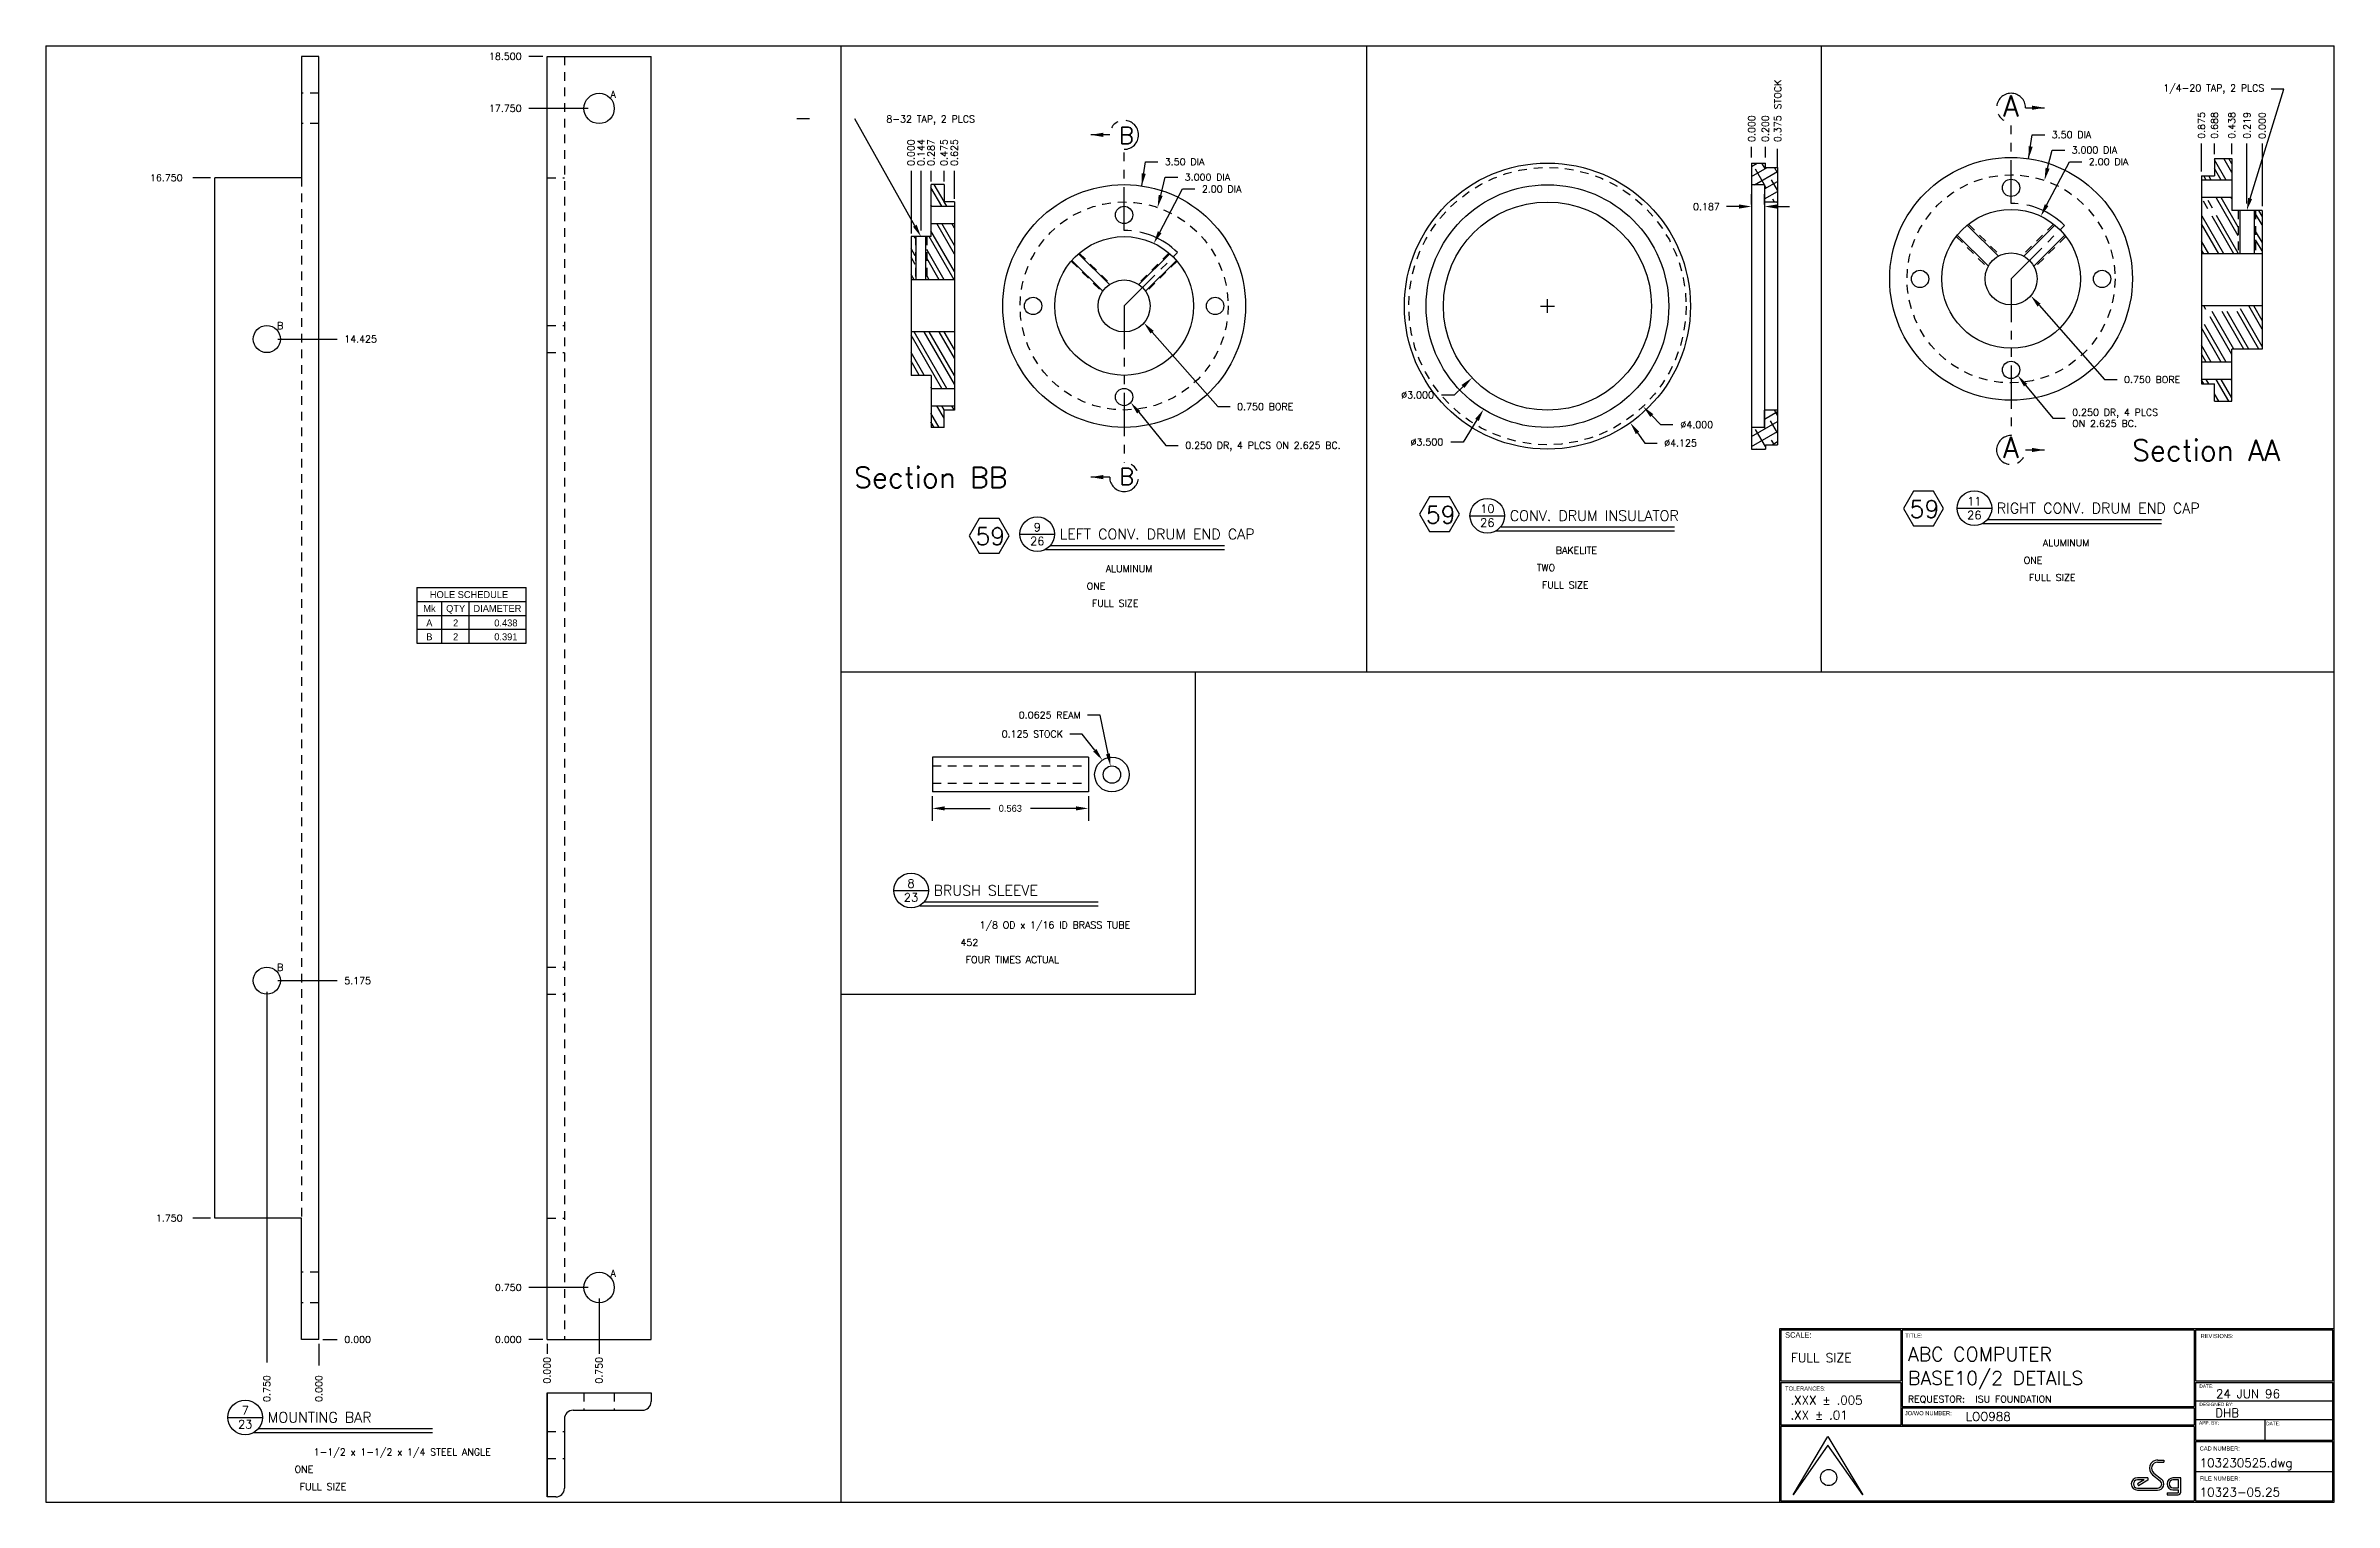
# Model space of a CAD drawing. Extents: x 0 to 33, y 0 to 21.
import ezdxf
from ezdxf.enums import TextEntityAlignment as Align

# ---------------------------------------------------------------- set-up
doc = ezdxf.new("R2010")
doc.units = 0
doc.header["$MEASUREMENT"] = 0
doc.linetypes.add('HIDDEN2', pattern=[0.1875, 0.125, -0.0625])
doc.linetypes.add('PHANTOM2', pattern=[1.25, 0.625, -0.125, 0.125, -0.125, 0.125, -0.125])
doc.layers.get('0').update_dxf_attribs({"linetype": 'CONTINUOUS'})
doc.layers.get('DEFPOINTS').update_dxf_attribs({"linetype": 'CONTINUOUS'})
for name, color, linetype in [('BORDER', 5, 'CONTINUOUS'), ('DATUM', 2, 'CONTINUOUS'), ('DIM', 1, 'CONTINUOUS'), ('HATCH', 2, 'CONTINUOUS'), ('HIDDEN2', 6, 'HIDDEN2'), ('NFSECTION', 6, 'PHANTOM2'), ('OBJECT', 3, 'CONTINUOUS'), ('TEXT', 1, 'CONTINUOUS')]:
    doc.layers.add(name, color=color, linetype=linetype)
doc.styles.add('FADD', font='fadd')
doc.styles.add('ROMANS', font='romans')
doc.styles.add('SIMPLEX', font='SIMPLEX')
doc.styles.add('TITLE', font='italic')
doc.dimstyles.get("Standard").update_dxf_attribs({"dimtxt": 0.18, "dimasz": 0.18, "dimexe": 0.18, "dimexo": 0.0625, "dimgap": 0.09, "dimtad": 0, "dimtih": 1, "dimtoh": 1, "dimdec": 4, "dimzin": 0, "dimdsep": 46, "dimtxsty": 'STANDARD', "dimcen": 0.09, "dimadec": 0, "dimazin": 0, "dimtfac": 1, "dimtdec": 4, "dimtofl": 0, "dimtmove": 0, "dimatfit": 3, "dimfxl": 1, "dimtolj": 1, "dimtzin": 0, "dimarcsym": 0})

# ---------------------------------------------------------------- blocks, each defined once
blk = doc.blocks.new('*X1')
at = {"color": 0}
for p, q in [((12.759, 19.346), (12.841, 19.394)), ((12.759, 19.202), (12.983, 19.331)), ((12.8, 19.081), (13.134, 19.274)), ((12.944, 19.081), (12.814, 19.306)), ((12.953, 19.314), (12.907, 19.394)), ((13.134, 19.002), (13.047, 19.152)), ((13.134, 19.252), (13.088, 19.331)), ((12.946, 19.022), (13.134, 19.13)), ((12.97, 19.035), (12.946, 19.076)), ((12.946, 18.877), (13.134, 18.985)), ((13.088, 18.831), (13.064, 18.873)), ((13.117, 18.831), (13.134, 18.841)), ((12.759, 15.449), (13.134, 15.666)), ((12.759, 15.305), (13.134, 15.521)), ((12.959, 15.305), (12.815, 15.554)), ((12.954, 15.562), (12.944, 15.581)), ((12.946, 15.702), (13.134, 15.81)), ((13.134, 15.502), (13.031, 15.679)), ((13.134, 15.752), (13.088, 15.831)), ((12.835, 15.269), (12.832, 15.275)), ((12.946, 15.269), (12.959, 15.276)), ((13.088, 15.331), (13.048, 15.4)), ((13.054, 15.331), (13.134, 15.377))]:
    blk.add_line(p, q, dxfattribs=at)
blk = doc.blocks.new('P-TITLE')
at = {"layer": 'OBJECT'}
for p, q in [((-1.562, -0.638), (-1.062, -0.638)), ((1.387, -0.862), (-1.188, -0.862)), ((-1.113, -0.8), (1.387, -0.8))]:
    blk.add_line(p, q, dxfattribs=at)
blk.add_circle((-1.312, -0.638), 0.25, dxfattribs=at)
at = {"layer": 'OBJECT', "style": 'ROMANS'}
for tag, p in [('NO.', (-1.312, -0.538)), ('PAGE', (-1.312, -0.738))]:
    blk.add_attdef(tag, text='', height=0.12, dxfattribs=at).set_placement(p, align=Align.MIDDLE)
for tag, p, height in [('DESCRIPTION', (-0.988, -0.712), 0.15), ('#_REQUIRED', (-0.6, -1.438), 0.1), ('MATERIAL', (-0.325, -1.188), 0.1), ('SCALE', (-0.525, -1.688), 0.1)]:
    blk.add_attdef(tag, p, '', height=height, dxfattribs=at)
at = {"layer": 'OBJECT', "style": 'ROMANS', "flags": 2}
for tag, p in [('MATERIAL:', (-1.163, -1.188)), ('SCALE:', (-1.163, -1.688)), ('REQD:', (-1.163, -1.438))]:
    blk.add_attdef(tag, p, '', height=0.1, dxfattribs=at)
blk = doc.blocks.new('*D3')
at = {"color": 1, "linetype": 'ByBlock', "transparency": 16777216}
for p, q in [((12.239, 17.247), (12.439, 17.247)), ((12.339, 17.147), (12.339, 17.347)), ((10.992, 15.964), (10.812, 15.964)), ((11.122, 16.088), (10.992, 15.964))]:
    blk.add_line(p, q, dxfattribs=at)
blk.add_solid([(11.143, 16.067), (11.101, 16.11), (11.252, 16.213)], dxfattribs=at)
at = {"layer": 'DEFPOINTS', "color": 0, "linetype": 'ByBlock', "transparency": 16777216}
for p in [(13.426, 18.281), (11.252, 16.213)]:
    blk.add_point(p, dxfattribs=at)
at = {"color": 1, "linetype": 'ByBlock', "transparency": 16777216, "style": 'SIMPLEX'}
blk.add_text('%%c3.000', height=0.1, dxfattribs=at).set_placement((10.466, 15.964), align=Align.MIDDLE_CENTER)
blk = doc.blocks.new('*D4')
at = {"color": 1, "linetype": 'ByBlock', "transparency": 16777216}
for p, q in [((12.239, 17.247), (12.439, 17.247)), ((12.339, 17.147), (12.339, 17.347)), ((11.323, 15.605), (11.125, 15.285)), ((11.125, 15.285), (10.945, 15.285))]:
    blk.add_line(p, q, dxfattribs=at)
blk.add_solid([(11.349, 15.59), (11.298, 15.621), (11.418, 15.758)], dxfattribs=at)
at = {"layer": 'DEFPOINTS', "color": 0, "linetype": 'ByBlock', "transparency": 16777216}
for p in [(13.26, 18.735), (11.418, 15.758)]:
    blk.add_point(p, dxfattribs=at)
at = {"color": 1, "linetype": 'ByBlock', "transparency": 16777216, "style": 'SIMPLEX'}
blk.add_text('%%c3.500', height=0.1, dxfattribs=at).set_placement((10.6, 15.285), align=Align.MIDDLE_CENTER)
blk = doc.blocks.new('*D5')
at = {"color": 1, "linetype": 'ByBlock', "transparency": 16777216}
for p, q in [((12.239, 17.247), (12.439, 17.247)), ((12.339, 17.147), (12.339, 17.347)), ((13.843, 15.668), (13.967, 15.538)), ((13.967, 15.538), (14.147, 15.538))]:
    blk.add_line(p, q, dxfattribs=at)
blk.add_solid([(13.821, 15.648), (13.865, 15.689), (13.719, 15.799)], dxfattribs=at)
at = {"layer": 'DEFPOINTS', "color": 0, "linetype": 'ByBlock', "transparency": 16777216}
for p in [(10.959, 18.694), (13.719, 15.799)]:
    blk.add_point(p, dxfattribs=at)
at = {"color": 1, "linetype": 'ByBlock', "transparency": 16777216, "style": 'SIMPLEX'}
blk.add_text('%%c4.000', height=0.1, dxfattribs=at).set_placement((14.492, 15.538), align=Align.MIDDLE_CENTER)
blk = doc.blocks.new('*D6')
at = {"color": 1, "linetype": 'ByBlock', "transparency": 16777216}
for p, q in [((12.239, 17.247), (12.439, 17.247)), ((12.339, 17.147), (12.339, 17.347)), ((13.638, 15.418), (13.742, 15.272)), ((13.742, 15.272), (13.922, 15.272))]:
    blk.add_line(p, q, dxfattribs=at)
blk.add_solid([(13.613, 15.401), (13.662, 15.436), (13.533, 15.565)], dxfattribs=at)
at = {"layer": 'DEFPOINTS', "color": 0, "linetype": 'ByBlock', "transparency": 16777216}
for p in [(11.145, 18.928), (13.533, 15.565)]:
    blk.add_point(p, dxfattribs=at)
at = {"color": 1, "linetype": 'ByBlock', "transparency": 16777216, "style": 'SIMPLEX'}
blk.add_text('%%c4.125', height=0.1, dxfattribs=at).set_placement((14.258, 15.272), align=Align.MIDDLE_CENTER)
blk = doc.blocks.new('*D7')
at = {"color": 1, "linetype": 'ByBlock', "transparency": 16777216}
for p, q in [((14.752, 18.709), (14.752, 18.862)), ((14.94, 18.709), (14.94, 18.862)), ((14.572, 18.682), (14.392, 18.682)), ((15.12, 18.682), (15.3, 18.682))]:
    blk.add_line(p, q, dxfattribs=at)
for points in [[(14.572, 18.712), (14.572, 18.652), (14.752, 18.682)], [(15.12, 18.712), (15.12, 18.652), (14.94, 18.682)]]:
    blk.add_solid(points, dxfattribs=at)
at = {"layer": 'DEFPOINTS', "color": 0, "linetype": 'ByBlock', "transparency": 16777216}
for p in [(14.752, 18.682), (14.752, 18.646), (14.94, 18.646)]:
    blk.add_point(p, dxfattribs=at)
at = {"color": 1, "linetype": 'ByBlock', "transparency": 16777216, "style": 'SIMPLEX'}
blk.add_text('0.187', height=0.1, dxfattribs=at).set_placement((14.102, 18.682), align=Align.MIDDLE_CENTER)
blk = doc.blocks.new('T-BLK')
for p, q in [((-7.8, 0.106), (-7.3, 0.949)), ((-7.3, 0.824), (-7.8, 0.106)), ((-7.3, 0.949), (-6.8, 0.106)), ((-6.8, 0.106), (-7.3, 0.824)), ((-2.689, 0.351), (-2.838, 0.351)), ((-2.689, 0.351), (-2.689, 0.316)), ((-2.621, 0.397), (-2.511, 0.308)), ((-2.603, 0.42), (-2.492, 0.332)), ((-2.547, 0.608), (-2.459, 0.608)), ((-2.547, 0.578), (-2.459, 0.578)), ((-2.459, 0.608), (-2.459, 0.578)), ((-2.214, 0.351), (-2.325, 0.351)), ((-2.214, 0.144), (-2.214, 0.351)), ((-2.739, 0.321), (-2.838, 0.321)), ((-2.739, 0.321), (-2.838, 0.263)), ((-2.838, 0.263), (-2.822, 0.237)), ((-2.838, 0.204), (-2.547, 0.204)), ((-2.838, 0.174), (-2.547, 0.174)), ((-2.689, 0.316), (-2.822, 0.237)), ((-2.411, 0.136), (-2.411, 0.106)), ((-2.411, 0.136), (-2.252, 0.136)), ((-2.411, 0.106), (-2.252, 0.106)), ((-2.244, 0.321), (-2.325, 0.321)), ((-2.325, 0.209), (-2.244, 0.209)), ((-2.325, 0.179), (-2.244, 0.179)), ((-2.244, 0.209), (-2.244, 0.321)), ((-2.244, 0.144), (-2.244, 0.179))]:
    blk.add_line(p, q)
blk.add_circle((-7.29, 0.356), 0.117)
for centre, radius, start, end in [((-2.838, 0.263), 0.0887, 90, 270), ((-2.547, 0.49), 0.119, 90, 231.3801), ((-2.547, 0.49), 0.0887, 90, 231.3801), ((-2.547, 0.263), 0.0887, 270, 51.3801), ((-2.325, 0.265), 0.086, 90, 270), ((-2.838, 0.263), 0.0587, 90, 270), ((-2.547, 0.263), 0.0587, 270, 51.3801), ((-2.325, 0.265), 0.056, 90, 270), ((-2.252, 0.144), 0.00793, 270, 0), ((-2.252, 0.144), 0.0379, 270, 0)]:
    blk.add_arc(centre, radius, start, end)
at = {"layer": 'BORDER'}
for p, q in [((-6.251, 2.48), (-6.251, 1.748)), ((-6.231, 2.48), (-6.231, 1.381)), ((-2.021, 2.48), (-2.021, 1.381)), ((-2.001, 2.48), (-2.001, 1.748)), ((-7.98, 1.748), (-6.251, 1.748)), ((-7.98, 1.728), (-6.251, 1.728)), ((-6.251, 1.728), (-6.251, 1.111)), ((-2.001, 1.748), (-0.02, 1.748)), ((-2.001, 1.728), (-0.02, 1.728)), ((-2.001, 1.728), (-2.001, 0.897)), ((-6.231, 1.381), (-2.021, 1.381)), ((-6.231, 1.361), (-2.021, 1.361)), ((-6.231, 1.361), (-6.231, 1.111)), ((-2.021, 1.361), (-2.021, 1.111)), ((-6.251, 1.111), (-7.98, 1.111)), ((-2.021, 1.091), (-7.98, 1.091)), ((-2.021, 1.111), (-6.231, 1.111)), ((-2.021, 1.091), (-2.021, 0.02)), ((-2.001, 0.897), (-0.02, 0.897)), ((-2.001, 0.877), (-0.02, 0.877)), ((-2.001, 0.877), (-2.001, 0.02))]:
    blk.add_line(p, q, dxfattribs=at)
for points in [[(0, 0), (0, 2.5), (-8, 2.5), (-8, 0), (0, 0)], [(-6.251, 2.48), (-7.98, 2.48), (-7.98, 1.748)], [(-2.021, 2.48), (-6.231, 2.48)], [(-0.02, 1.748), (-0.02, 2.48), (-2.001, 2.48)], [(-7.98, 1.728), (-7.98, 1.111)], [(-0.02, 0.897), (-0.02, 1.728)], [(-7.98, 1.091), (-7.98, 0.02), (-2.021, 0.02)], [(-0.02, 0.02), (-0.02, 0.877)], [(-2.001, 0.02), (-0.02, 0.02)]]:
    blk.add_lwpolyline(points, dxfattribs=at)
at = {"layer": 'TEXT', "color": 2}
for p, q in [((-0.02, 1.456), (-2.001, 1.456)), ((-2.001, 1.191), (-0.02, 1.191)), ((-1.001, 1.191), (-1.001, 0.897)), ((-2.001, 0.444), (-0.02, 0.444))]:
    blk.add_line(p, q, dxfattribs=at)
at = {"style": 'SIMPLEX'}
for s, height, p in [('.XXX %%P .005', 0.125, (-7.841, 1.408)), ('REQUESTOR:', 0.1, (-6.148, 1.436)), ('.XX %%P .01', 0.125, (-7.841, 1.194))]:
    blk.add_text(s, height=height, dxfattribs=at).set_placement(p)
for tag, p, height in [('DWG_:_ACT', (-7.836, 2.018), 0.13), ('FLINE_TITLE', (-6.147, 2.034), 0.2), ('SLINE_TITLE', (-6.147, 1.69), 0.2), ('REQUESTOR', (-5.176, 1.436), 0.1), ('DESN', (-1.715, 1.225), 0.125), ('DATE', (-1.704, 1.501), 0.125), ('J.O.N.', (-5.314, 1.174), 0.125), ('CAD_NUMBER', (-1.94, 0.505), 0.125), ('FILE_NUMBER', (-1.94, 0.084), 0.125)]:
    blk.add_attdef(tag, p, '', height=height, dxfattribs=at)
at = {"color": 7, "style": 'TITLE', "flags": 2}
for tag, p, height in [('TOP_LINE_LOGO', (-6.698, 0.767), 0.17), ('BOTTOM_LINE_LOGO', (-6.693, 0.147), 0.125)]:
    blk.add_attdef(tag, p, '', height=height, dxfattribs=at)
at = {"style": 'SIMPLEX', "flags": 2}
for tag, p, height in [('SECOND_LOGO_LINE', (-6.692, 0.384), 0.085), ('FIRST_LOGO_LINE', (-6.691, 0.542), 0.1)]:
    blk.add_attdef(tag, p, '', height=height, dxfattribs=at)
at = {"layer": 'TEXT'}
for s, height, p in [('SCALE:', 0.08, (-7.918, 2.372)), ('TITLE:', 0.06, (-6.186, 2.371)), ('REVISIONS:', 0.06, (-1.928, 2.366)), ('TOLERANCES:', 0.06, (-7.919, 1.609)), ('DATE:', 0.05, (-1.945, 1.648)), ('DESIGNED BY:', 0.05, (-1.945, 1.386)), ('JO/WO NUMBER:', 0.06, (-6.192, 1.254)), ('APP. BY:', 0.05, (-1.95, 1.12)), ('DATE:', 0.05, (-0.982, 1.11)), ('CAD NUMBER:', 0.06, (-1.941, 0.745)), ('FILE NUMBER:', 0.06, (-1.94, 0.312))]:
    blk.add_text(s, height=height, dxfattribs=at).set_placement(p)
blk = doc.blocks.new('HOLEHDR')
at = {"layer": 'DATUM'}
for p, q in [((0, 0), (0, -4)), ((0, 0), (15.778173, 0)), ((15.778173, -4), (15.778173, 0)), ((0, -2), (15.778173, -2)), ((3.638889, -4), (3.638889, -2)), ((7.583333, -4), (7.583333, -2)), ((0, -4), (15.778173, -4))]:
    blk.add_line(p, q, dxfattribs=at)
at = {"layer": 'DATUM', "style": 'FADD'}
for s, p in [('Mk', (0.944445, -3.5)), ('HOLE SCHEDULE', (1.888889, -1.5)), ('QTY', (4.236111, -3.5)), ('DIAMETER', (8.180556, -3.5))]:
    blk.add_text(s, height=1, dxfattribs=at).set_placement(p)
blk = doc.blocks.new('HOLES')
at = {"layer": 'DATUM'}
for p, q in [((0, 0), (0, -2)), ((3.638889, -2), (3.638889, 0)), ((7.583333, -2), (7.583333, 0)), ((15.777778, -2), (15.777778, 0)), ((0, -2), (15.777778, -2))]:
    blk.add_line(p, q, dxfattribs=at)
at = {"layer": 'DATUM', "style": 'FADD'}
for tag, p in [('MK', (1.819444, -1.586582)), ('QTY', (5.611111, -1.586582))]:
    blk.add_attdef(tag, text='', height=1, dxfattribs=at).set_placement(p, align=Align.CENTER)
blk.add_attdef('SIZE', text='', height=1, dxfattribs=at).set_placement((14.525794, -1.586582), align=Align.RIGHT)
blk = doc.blocks.new('*D12')
at = {"color": 1, "linetype": 'ByBlock', "transparency": 16777216}
for p, q in [((12.784, 10.178), (12.784, 9.824)), ((12.964, 10.004), (13.618, 10.004)), ((14.854, 10.004), (14.201, 10.004)), ((15.034, 10.178), (15.034, 9.824))]:
    blk.add_line(p, q, dxfattribs=at)
for points in [[(12.964, 10.034), (12.964, 9.974), (12.784, 10.004)], [(14.854, 10.034), (14.854, 9.974), (15.034, 10.004)]]:
    blk.add_solid(points, dxfattribs=at)
at = {"layer": 'DEFPOINTS', "color": 0, "linetype": 'ByBlock', "transparency": 16777216}
for p in [(12.784, 10.241), (15.034, 10.241), (15.034, 10.004)]:
    blk.add_point(p, dxfattribs=at)
at = {"color": 1, "linetype": 'ByBlock', "transparency": 16777216, "insert": (13.909, 10.004), "char_height": 0.1, "attachment_point": 5}
blk.add_mtext('\\A1;{0.563}', dxfattribs=at)
blk = doc.blocks.new('*X8')
at = {"color": 0}
for p, q in [((25.341, 18.767), (25.482, 19.011)), ((25.374, 18.698), (25.529, 18.967)), ((25.191, 18.758), (25.193, 18.761)), ((25.301, 18.698), (25.337, 18.761)), ((25.518, 18.698), (25.529, 18.717)), ((25.191, 18.133), (25.374, 18.448)), ((25.191, 18.008), (25.446, 18.448)), ((25.191, 18.383), (25.229, 18.448)), ((25.191, 17.758), (25.529, 18.342)), ((25.193, 17.636), (25.554, 18.261)), ((25.755, 18.233), (25.77, 18.261)), ((25.337, 17.636), (25.591, 18.074)), ((25.41, 17.636), (25.591, 17.949)), ((25.755, 17.983), (25.816, 18.09)), ((25.755, 17.858), (25.816, 17.965)), ((25.554, 17.636), (25.591, 17.699)), ((25.77, 17.636), (25.816, 17.715)), ((25.191, 16.633), (25.337, 16.886)), ((25.191, 16.258), (25.554, 16.886)), ((25.191, 16.883), (25.193, 16.886)), ((25.191, 16.508), (25.41, 16.886)), ((25.191, 16.133), (25.626, 16.886)), ((25.301, 16.073), (25.77, 16.886)), ((25.374, 16.073), (25.816, 16.84)), ((25.626, 16.261), (25.816, 16.59)), ((25.698, 16.261), (25.816, 16.465)), ((25.518, 16.073), (25.529, 16.092)), ((25.193, 15.761), (25.229, 15.823)), ((25.337, 15.761), (25.374, 15.823)), ((25.341, 15.642), (25.446, 15.823)), ((25.41, 15.511), (25.529, 15.717)), ((25.482, 15.511), (25.529, 15.592))]:
    blk.add_line(p, q, dxfattribs=at)
blk = doc.blocks.new('*X0')
at = {"color": 0}
for p, q in [((7.259, 18.947), (7.304, 19.025)), ((7.259, 18.822), (7.376, 19.025)), ((7.34, 18.713), (7.509, 19.005)), ((7.412, 18.713), (7.509, 18.88)), ((7.556, 18.713), (7.592, 18.775)), ((7.628, 18.713), (7.664, 18.775)), ((6.821, 18.19), (6.871, 18.275)), ((6.821, 18.065), (6.915, 18.227)), ((7.165, 17.66), (7.628, 18.463)), ((7.165, 18.035), (7.412, 18.463)), ((7.165, 17.91), (7.484, 18.463)), ((7.231, 17.65), (7.696, 18.455)), ((7.259, 18.447), (7.267, 18.463)), ((7.376, 17.65), (7.696, 18.205)), ((6.821, 17.815), (6.915, 17.977)), ((6.821, 17.69), (6.915, 17.852)), ((7.448, 17.65), (7.696, 18.08)), ((7.592, 17.65), (7.696, 17.83)), ((7.664, 17.65), (7.696, 17.705)), ((6.821, 16.315), (7.159, 16.9)), ((6.821, 16.69), (6.943, 16.9)), ((6.821, 16.565), (7.015, 16.9)), ((6.871, 16.275), (7.231, 16.9)), ((7.015, 16.275), (7.376, 16.9)), ((7.087, 16.275), (7.448, 16.9)), ((7.231, 16.275), (7.592, 16.9)), ((7.259, 16.197), (7.664, 16.9)), ((7.34, 16.088), (7.696, 16.705)), ((7.412, 16.088), (7.696, 16.58)), ((7.556, 16.088), (7.696, 16.33)), ((7.628, 16.088), (7.696, 16.205)), ((7.259, 15.572), (7.412, 15.838)), ((7.259, 15.822), (7.267, 15.838)), ((7.304, 15.525), (7.484, 15.838)), ((7.448, 15.525), (7.509, 15.63)), ((7.592, 15.775), (7.628, 15.838)), ((7.664, 15.775), (7.696, 15.83))]:
    blk.add_line(p, q, dxfattribs=at)

msp = doc.modelspace()

# ---------------------------------------------------------------- linework, layer by layer
at = {"layer": 'BORDER'}
for p, q in [((0, 21), (0, 0)), ((0, 21), (33, 21)), ((11.46299, 21), (11.46299, 0)), ((19.04754, 21), (19.04754, 11.9717)), ((25.60315, 21), (25.60315, 11.9717)), ((33, 0), (33, 21)), ((11.46299, 11.9717), (33, 11.9717)), ((16.57485, 11.9717), (16.57485, 7.32296)), ((16.57485, 7.32296), (11.46299, 7.32296)), ((0, 0), (33, 0))]:
    msp.add_line(p, q, dxfattribs=at)
at = {"layer": 'DIM'}
for p, q in [((7.16909, 20.84606), (6.96482, 20.84606)), ((7.81909, 20.09606), (6.96482, 20.09606)), ((24.59743, 19.38986), (24.59743, 19.54356)), ((24.79743, 19.38986), (24.79743, 19.54356)), ((24.97243, 19.28642), (24.97243, 19.51435)), ((31.08573, 19.18617), (31.08573, 19.58987)), ((31.27323, 19.43617), (31.27323, 19.58987)), ((31.52323, 19.43617), (31.52323, 19.58987)), ((31.74198, 18.72592), (31.74198, 19.58987)), ((12.62143, 18.33492), (12.62143, 19.19887)), ((12.76518, 19.04517), (12.76518, 19.19887)), ((12.95268, 19.04517), (12.95268, 19.19887)), ((13.10268, 18.79517), (13.10268, 19.19887)), ((2.37749, 19.09606), (2.11884, 19.09606)), ((3.34749, 16.77106), (4.20176, 16.77106)), ((3.1875, 7.36107), (3.1875, 2.0137)), ((3.34749, 7.52106), (4.20176, 7.52106)), ((2.37749, 4.09606), (2.11884, 4.09606)), ((7.81909, 3.09606), (6.96482, 3.09606)), ((7.97909, 2.93607), (7.97909, 2.14115)), ((3.99749, 2.34606), (4.20176, 2.34606)), ((7.16909, 2.34606), (6.96482, 2.34606)), ((3.9375, 2.28607), (3.9375, 1.97274)), ((7.22909, 2.28607), (7.22909, 2.14115))]:
    msp.add_line(p, q, dxfattribs=at)
at = {"layer": 'DIM', "color": 1}
for p, q in [((31.78768, 18.79833), (32.27253, 20.37471)), ((32.27253, 20.37471), (32.09253, 20.37471)), ((11.01187, 19.94442), (10.83187, 19.94442)), ((12.53209, 18.40509), (11.66665, 19.94442)), ((28.5493, 16.10699), (28.94101, 15.62842)), ((15.75993, 15.71598), (16.15165, 15.23742)), ((28.94101, 15.62842), (29.12101, 15.62842)), ((16.15165, 15.23742), (16.33165, 15.23742))]:
    msp.add_line(p, q, dxfattribs=at)
for points in [[(31.75883, 18.80658), (31.81652, 18.79009), (31.7382, 18.62527)], [(12.50594, 18.39039), (12.55824, 18.41979), (12.6203, 18.24819)], [(28.52608, 16.08798), (28.57251, 16.12599), (28.43529, 16.24627)], [(15.73672, 15.69698), (15.78315, 15.73498), (15.64592, 15.85527)]]:
    msp.add_solid(points, dxfattribs=at)
at = {"layer": 'HIDDEN2'}
for p, q in [((7.47909, 20.84606), (7.47909, 2.34606)), ((3.9375, 20.31481), (3.6875, 20.31481)), ((3.9375, 19.87731), (3.6875, 19.87731)), ((3.6875, 19.09606), (3.6875, 4.09606)), ((7.22909, 19.09606), (7.47909, 19.09606)), ((31.61698, 18.62617), (31.61698, 18.00117)), ((31.86698, 18.62617), (31.86698, 18.00117)), ((12.53943, 18.24819), (12.53943, 17.62319)), ((12.70343, 18.24819), (12.70343, 17.62319)), ((27.54965, 18.25237), (28.00121, 17.80081)), ((27.72642, 18.42915), (28.17798, 17.97759)), ((28.95277, 18.42915), (28.50121, 17.97759)), ((29.12954, 18.25237), (28.67798, 17.80081)), ((14.78752, 17.89493), (15.2335, 17.44895)), ((14.90349, 18.0109), (15.34946, 17.56492)), ((16.19697, 18.0109), (15.75099, 17.56492)), ((16.31294, 17.89493), (15.86696, 17.44895)), ((7.22909, 16.96638), (7.47909, 16.96638)), ((7.22909, 16.57575), (7.47909, 16.57575)), ((12.78448, 10.61574), (15.03448, 10.61574)), ((12.78448, 10.36574), (15.03448, 10.36574)), ((7.22909, 7.71638), (7.47909, 7.71638)), ((7.22909, 7.32575), (7.47909, 7.32575)), ((7.22909, 4.09606), (7.47909, 4.09606)), ((3.9375, 3.31481), (3.6875, 3.31481)), ((3.9375, 2.87731), (3.6875, 2.87731)), ((7.76034, 1.57535), (7.76034, 1.32535)), ((8.19784, 1.57535), (8.19784, 1.32535)), ((7.22909, 1.02066), (7.47909, 1.02066)), ((7.22909, 0.63003), (7.47909, 0.63003))]:
    msp.add_line(p, q, dxfattribs=at)
for centre, radius in [((21.65434, 17.24653), 2), ((28.33959, 17.6392), 1.5), ((15.55023, 17.24819), 1.5)]:
    msp.add_circle(centre, radius, dxfattribs=at)
at = {"layer": 'NFSECTION'}
for p, q in [((28.33959, 18.72779), (28.33959, 19.8982)), ((28.54801, 20.10661), (28.82183, 20.10661)), ((15.34182, 19.7156), (15.06799, 19.7156)), ((15.55023, 18.33679), (15.55023, 19.50719)), ((28.33959, 17.6392), (29.10935, 18.40895)), ((15.55023, 17.24819), (16.31998, 18.01794)), ((28.33959, 17.6392), (28.33959, 15.38019)), ((15.55023, 17.24819), (15.55023, 14.98918)), ((28.54801, 15.17178), (28.82183, 15.17178)), ((15.34182, 14.78077), (15.06799, 14.78077))]:
    msp.add_line(p, q, dxfattribs=at)
for centre, radius, start, end in [((28.33959, 20.10661), 0.20841, 360, 270), ((15.55023, 19.7156), 0.20841, 270, 180), ((28.33959, 17.6392), 1.0886, 45, 90), ((15.55023, 17.24819), 1.0886, 45, 90), ((28.33959, 15.17178), 0.20841, 90, 0), ((15.55023, 14.78077), 0.20841, 180, 90)]:
    msp.add_arc(centre, radius, start, end, dxfattribs=at)
at = {"layer": 'NFSECTION', "color": 1}
for points in [[(28.64183, 20.13661), (28.64183, 20.07661), (28.82183, 20.10661)], [(15.24799, 19.7456), (15.24799, 19.6856), (15.06799, 19.7156)], [(28.64183, 15.14178), (28.64183, 15.20178), (28.82183, 15.17178)], [(15.24799, 14.75077), (15.24799, 14.81077), (15.06799, 14.78077)]]:
    msp.add_solid(points, dxfattribs=at)
at = {"layer": 'OBJECT'}
for p, q in [((3.6875, 20.84606), (3.6875, 19.09606)), ((3.9375, 20.84606), (3.6875, 20.84606)), ((3.9375, 2.34606), (3.9375, 20.84606)), ((7.22909, 2.34606), (7.22909, 20.84606)), ((7.22909, 20.84606), (8.72909, 20.84606)), ((8.72909, 2.34606), (8.72909, 20.84606)), ((24.59743, 19.30903), (24.59743, 15.18403)), ((24.59743, 19.30903), (24.79743, 19.30903)), ((24.79743, 19.24653), (24.79743, 19.30903)), ((24.79743, 19.24653), (24.97243, 19.24653)), ((24.97243, 19.24653), (24.97243, 15.24653)), ((31.27323, 19.37617), (31.27323, 19.12617)), ((31.27323, 19.37617), (31.52323, 19.37617)), ((31.52323, 19.37617), (31.52323, 18.62617)), ((2.4375, 4.09606), (2.4375, 19.09606)), ((3.6875, 19.09606), (2.4375, 19.09606)), ((12.76518, 18.24819), (12.76518, 18.99819)), ((12.95268, 18.99819), (12.76518, 18.99819)), ((12.95268, 18.99819), (12.95268, 18.74819)), ((24.78493, 18.99653), (24.59743, 18.99653)), ((24.78493, 18.99653), (24.78493, 15.49653)), ((31.08573, 19.12617), (31.08573, 16.12617)), ((31.08573, 19.12617), (31.27323, 19.12617)), ((31.52323, 19.06367), (31.08573, 19.06367)), ((31.52323, 18.81367), (31.08573, 18.81367)), ((12.76518, 18.68569), (13.10268, 18.68569)), ((13.10268, 18.74819), (12.95268, 18.74819)), ((13.10268, 18.74819), (13.10268, 15.74819)), ((24.97243, 18.74653), (24.78493, 18.74653)), ((31.96073, 18.62617), (31.52323, 18.62617)), ((31.63998, 18.62617), (31.63998, 18.00117)), ((31.84398, 18.62617), (31.84398, 18.00117)), ((31.96073, 18.62617), (31.96073, 16.62617)), ((12.47768, 18.24819), (12.47768, 16.24819)), ((12.76518, 18.24819), (12.47768, 18.24819)), ((12.55343, 17.62319), (12.55343, 18.24819)), ((12.68943, 17.62319), (12.68943, 18.24819)), ((12.76518, 18.43569), (13.10268, 18.43569)), ((27.56405, 18.27049), (28.0123, 17.82224)), ((27.7083, 18.41474), (28.15655, 17.96649)), ((28.97089, 18.41474), (28.52264, 17.96649)), ((29.11514, 18.27049), (28.66689, 17.82224)), ((15.24138, 17.46087), (14.79668, 17.90558)), ((15.33754, 17.55704), (14.89284, 18.00174)), ((15.76292, 17.55704), (16.20762, 18.00174)), ((15.85908, 17.46087), (16.30378, 17.90558)), ((31.96073, 18.00117), (31.08573, 18.00117)), ((13.10268, 17.62319), (12.47768, 17.62319)), ((31.96073, 17.25117), (31.08573, 17.25117)), ((13.10268, 16.87319), (12.47768, 16.87319)), ((31.96073, 16.62617), (31.52323, 16.62617)), ((31.52323, 15.87617), (31.52323, 16.62617)), ((12.76518, 16.24819), (12.47768, 16.24819)), ((12.76518, 16.24819), (12.76518, 15.49819)), ((31.52323, 16.43867), (31.08573, 16.43867)), ((31.52323, 16.18867), (31.08573, 16.18867)), ((12.76518, 16.06069), (13.10268, 16.06069)), ((31.08573, 16.12617), (31.27323, 16.12617)), ((31.27323, 15.87617), (31.27323, 16.12617)), ((31.27323, 15.87617), (31.52323, 15.87617)), ((12.76518, 15.81069), (13.10268, 15.81069)), ((12.95268, 15.49819), (12.95268, 15.74819)), ((13.10268, 15.74819), (12.95268, 15.74819)), ((24.78493, 15.49653), (24.78493, 15.74653)), ((24.97243, 15.74653), (24.78493, 15.74653)), ((12.95268, 15.49819), (12.76518, 15.49819)), ((24.78493, 15.49653), (24.59743, 15.49653)), ((24.59743, 15.18403), (24.79743, 15.18403)), ((24.79743, 15.24653), (24.79743, 15.18403)), ((24.79743, 15.24653), (24.97243, 15.24653)), ((15.03448, 10.74074), (12.78448, 10.74074)), ((12.78448, 10.74074), (12.78448, 10.24074)), ((15.03448, 10.74074), (15.03448, 10.24074)), ((15.03448, 10.24074), (12.78448, 10.24074)), ((3.6875, 4.09606), (2.4375, 4.09606)), ((3.6875, 2.34606), (3.6875, 4.09606)), ((3.9375, 2.34606), (3.6875, 2.34606)), ((7.22909, 2.34606), (8.72909, 2.34606)), ((7.22909, 1.57535), (7.22909, 0.07535)), ((7.22909, 0.07535), (7.22909, 1.57535)), ((7.22909, 1.57535), (8.72909, 1.57535)), ((7.60409, 1.32535), (8.60409, 1.32535)), ((8.72909, 1.57535), (8.72909, 1.45035)), ((7.47909, 1.20035), (7.47909, 0.20035)), ((7.35409, 0.07535), (7.22909, 0.07535))]:
    msp.add_line(p, q, dxfattribs=at)
at = {"layer": 'OBJECT', "color": 1}
for p, q in [((15.20285, 11.34859), (15.02285, 11.34859)), ((15.31802, 10.79031), (15.20285, 11.34859)), ((14.94733, 11.07582), (14.76733, 11.07582)), ((15.12731, 10.84189), (14.94733, 11.07582))]:
    msp.add_line(p, q, dxfattribs=at)
at = {"layer": 'OBJECT'}
for centre, radius in [((7.97909, 20.09606), 0.21875), ((21.65434, 17.24653), 2.0625), ((28.33959, 17.6392), 1.75), ((15.55023, 17.24819), 1.75), ((21.65434, 17.24653), 1.75), ((28.33959, 18.9517), 0.125), ((15.55023, 18.56069), 0.125), ((21.65434, 17.24653), 1.5), ((28.33959, 17.6392), 1), ((15.55023, 17.24819), 1), ((28.33959, 17.6392), 0.375), ((15.55023, 17.24819), 0.375), ((27.02709, 17.6392), 0.125), ((29.65209, 17.6392), 0.125), ((14.23773, 17.24819), 0.125), ((16.86273, 17.24819), 0.125), ((3.1875, 16.77106), 0.19531), ((28.33959, 16.3267), 0.125), ((15.55023, 15.93569), 0.125), ((15.37504, 10.49074), 0.25), ((15.37504, 10.49074), 0.125), ((3.1875, 7.52106), 0.19531), ((7.97909, 3.09606), 0.21875)]:
    msp.add_circle(centre, radius, dxfattribs=at)
for centre, start, end in [((7.60409, 1.20035), 90, 180), ((8.60409, 1.45035), 270, 0), ((7.35409, 0.20035), 270, 360)]:
    msp.add_arc(centre, 0.125, start, end, dxfattribs=at)
at = {"layer": 'OBJECT', "color": 1}
for points in [[(15.15109, 10.86018), (15.10354, 10.82359), (15.23707, 10.69922)], [(15.3474, 10.79637), (15.28864, 10.78425), (15.35439, 10.61402)]]:
    msp.add_solid(points, dxfattribs=at)
at = {"layer": 'TEXT', "color": 1}
for p, q in [((28.59294, 19.37076), (28.64629, 19.71775)), ((28.64629, 19.71775), (28.82629, 19.71775)), ((28.86646, 19.23391), (28.93303, 19.49631)), ((28.93303, 19.49631), (29.11303, 19.49631)), ((15.80358, 18.97975), (15.85693, 19.32674)), ((15.85693, 19.32674), (16.03693, 19.32674)), ((28.85216, 18.70192), (29.18067, 19.32698)), ((29.18067, 19.32698), (29.36067, 19.32698)), ((16.0628, 18.31091), (16.3913, 18.93597)), ((16.07709, 18.84291), (16.14367, 19.1053)), ((16.14367, 19.1053), (16.32367, 19.1053)), ((16.3913, 18.93597), (16.5713, 18.93597)), ((28.74359, 17.26042), (29.68897, 16.18779)), ((15.95423, 16.86941), (16.89961, 15.79678)), ((29.68897, 16.18779), (29.86897, 16.18779)), ((16.89961, 15.79678), (17.07961, 15.79678))]:
    msp.add_line(p, q, dxfattribs=at)
at = {"layer": 'TEXT'}
for p, q in [((31.96073, 19.58987), (31.96073, 18.68565)), ((12.47768, 19.19887), (12.47768, 18.29465)), ((24.97243, 19.24653), (24.97243, 19.32222))]:
    msp.add_line(p, q, dxfattribs=at)
for points in [[(26.93144, 14.57646), (26.7871, 14.32646), (26.93144, 14.07646), (27.22012, 14.07646), (27.36445, 14.32646), (27.22012, 14.57646)], [(19.95552, 14.49505), (19.81118, 14.24505), (19.95552, 13.99505), (20.24419, 13.99505), (20.38853, 14.24505), (20.24419, 14.49505)], [(13.46127, 14.18545), (13.31693, 13.93545), (13.46127, 13.68545), (13.74994, 13.68545), (13.89428, 13.93545), (13.74994, 14.18545)]]:
    msp.add_lwpolyline(points, close=True, dxfattribs=at)
at = {"layer": 'TEXT', "color": 1}
for points in [[(28.65129, 19.54367), (28.59206, 19.55324), (28.59294, 19.37076)], [(15.86192, 19.15266), (15.80269, 19.16223), (15.80358, 18.97975)], [(28.89554, 19.22654), (28.83738, 19.24129), (28.8222, 19.05944)], [(16.10617, 18.83553), (16.04802, 18.85028), (16.03283, 18.66843)], [(28.87872, 18.68796), (28.82561, 18.71587), (28.76842, 18.54258)], [(16.08935, 18.29695), (16.03624, 18.32487), (15.97906, 18.15157)], [(28.72109, 17.24058), (28.7661, 17.28025), (28.62458, 17.39545)], [(15.93172, 16.84957), (15.97673, 16.88925), (15.83521, 17.00445)]]:
    msp.add_solid(points, dxfattribs=at)

# ---------------------------------------------------------------- block references
at = {"layer": 'DIM', "xscale": 0.1, "yscale": 0.1, "zscale": 0.1}
msp.add_blockref('HOLEHDR', (5.3495, 13.18679), dxfattribs=at)
for p, values in [((5.34949, 12.58679), {'MK': 'B', 'QTY': '2', 'SIZE': '0.391'}), ((5.3495, 12.78679), {'MK': 'A', 'QTY': '2', 'SIZE': '0.438'})]:
    msp.add_blockref('HOLES', p, dxfattribs=at).add_auto_attribs(values)
at = {"layer": 'DIM'}
ref = msp.add_blockref('P-TITLE', (13.78979, 9.45853), dxfattribs=at)
ref.add_attrib('SCALE', 'FOUR TIMES ACTUAL', (13.26479, 7.77103), dxfattribs={"layer": 'OBJECT', "height": 0.1, "style": 'ROMANS'})
ref.add_attrib('#_REQUIRED', '452', (13.18979, 8.02055), dxfattribs={"layer": 'OBJECT', "height": 0.1, "style": 'ROMANS'})
ref.add_attrib('MATERIAL', '1/8 OD x 1/16 ID BRASS TUBE', (13.46479, 8.27103), dxfattribs={"layer": 'OBJECT', "height": 0.1, "style": 'ROMANS'})
ref.add_attrib('NO.', '8', dxfattribs={"layer": 'OBJECT', "height": 0.12, "style": 'ROMANS'}).set_placement((12.47729, 8.92103), align=Align.MIDDLE)
ref.add_attrib('DESCRIPTION', 'BRUSH SLEEVE', (12.80229, 8.74603), dxfattribs={"layer": 'OBJECT', "height": 0.15, "style": 'ROMANS'})
ref.add_attrib('PAGE', '23', dxfattribs={"layer": 'OBJECT', "height": 0.12, "style": 'ROMANS'}).set_placement((12.47729, 8.72103), align=Align.MIDDLE)
ref = msp.add_blockref('P-TITLE', (4.18809, 1.8613), dxfattribs=at)
ref.add_attrib('SCALE', 'FULL SIZE', (3.66309, 0.1738), dxfattribs={"layer": 'OBJECT', "height": 0.1, "style": 'ROMANS'})
ref.add_attrib('#_REQUIRED', 'ONE', (3.58809, 0.42332), dxfattribs={"layer": 'OBJECT', "height": 0.1, "style": 'ROMANS'})
ref.add_attrib('MATERIAL', '1-1/2 x 1-1/2 x 1/4 STEEL ANGLE', (3.86309, 0.6738), dxfattribs={"layer": 'OBJECT', "height": 0.1, "style": 'ROMANS'})
ref.add_attrib('NO.', '7', dxfattribs={"layer": 'OBJECT', "height": 0.12, "style": 'ROMANS'}).set_placement((2.87559, 1.3238), align=Align.MIDDLE)
ref.add_attrib('DESCRIPTION', 'MOUNTING BAR', (3.20059, 1.1488), dxfattribs={"layer": 'OBJECT', "height": 0.15, "style": 'ROMANS'})
ref.add_attrib('PAGE', '23', dxfattribs={"layer": 'OBJECT', "height": 0.12, "style": 'ROMANS'}).set_placement((2.87559, 1.1238), align=Align.MIDDLE)
at = {"layer": 'HATCH'}
msp.add_blockref('*X1', (11.83871, -0.08466), dxfattribs=at)
at = {"layer": 'HATCH', "xscale": -1}
msp.add_blockref('*X8', (38.29402, -0.01261), dxfattribs=at)
at = {"layer": 'NFSECTION', "xscale": -1}
msp.add_blockref('*X0', (38.78189, 0.3511), dxfattribs=at)
at = {"layer": 'OBJECT'}
ref = msp.add_blockref('P-TITLE', (15.60972, 14.59639), dxfattribs=at)
ref.add_attrib('SCALE', 'FULL SIZE', (15.08472, 12.90889), dxfattribs={"height": 0.1, "style": 'ROMANS'})
ref.add_attrib('#_REQUIRED', 'ONE', (15.00972, 13.15841), dxfattribs={"height": 0.1, "style": 'ROMANS'})
ref.add_attrib('MATERIAL', 'ALUMINUM', (15.28472, 13.40889), dxfattribs={"height": 0.1, "style": 'ROMANS'})
ref.add_attrib('NO.', '9', dxfattribs={"height": 0.12, "style": 'ROMANS'}).set_placement((14.29722, 14.05889), align=Align.MIDDLE)
ref.add_attrib('DESCRIPTION', 'LEFT CONV. DRUM END CAP', (14.62222, 13.88389), dxfattribs={"height": 0.15, "style": 'ROMANS'})
ref.add_attrib('PAGE', '26', dxfattribs={"height": 0.12, "style": 'ROMANS'}).set_placement((14.29722, 13.85889), align=Align.MIDDLE)
at = {"layer": 'TEXT'}
ref = msp.add_blockref('P-TITLE', (29.12245, 14.97044), dxfattribs=at)
ref.add_attrib('SCALE', 'FULL SIZE', (28.59745, 13.28294), dxfattribs={"layer": 'OBJECT', "height": 0.1, "style": 'ROMANS'})
ref.add_attrib('#_REQUIRED', 'ONE', (28.52245, 13.53246), dxfattribs={"layer": 'OBJECT', "height": 0.1, "style": 'ROMANS'})
ref.add_attrib('MATERIAL', 'ALUMINUM', (28.79745, 13.78294), dxfattribs={"layer": 'OBJECT', "height": 0.1, "style": 'ROMANS'})
ref.add_attrib('NO.', '11', dxfattribs={"layer": 'OBJECT', "height": 0.12, "style": 'ROMANS'}).set_placement((27.80995, 14.43294), align=Align.MIDDLE)
ref.add_attrib('DESCRIPTION', 'RIGHT CONV. DRUM END CAP', (28.13495, 14.25794), dxfattribs={"layer": 'OBJECT', "height": 0.15, "style": 'ROMANS'})
ref.add_attrib('PAGE', '26', dxfattribs={"layer": 'OBJECT', "height": 0.12, "style": 'ROMANS'}).set_placement((27.80995, 14.23294), align=Align.MIDDLE)
ref = msp.add_blockref('P-TITLE', (22.09954, 14.86206), dxfattribs=at)
ref.add_attrib('SCALE', 'FULL SIZE', (21.57454, 13.17456), dxfattribs={"layer": 'OBJECT', "height": 0.1, "style": 'ROMANS'})
ref.add_attrib('#_REQUIRED', 'TWO', (21.49954, 13.42408), dxfattribs={"layer": 'OBJECT', "height": 0.1, "style": 'ROMANS'})
ref.add_attrib('MATERIAL', 'BAKELITE', (21.77454, 13.67456), dxfattribs={"layer": 'OBJECT', "height": 0.1, "style": 'ROMANS'})
ref.add_attrib('NO.', '10', dxfattribs={"layer": 'OBJECT', "height": 0.12, "style": 'ROMANS'}).set_placement((20.78704, 14.32456), align=Align.MIDDLE)
ref.add_attrib('DESCRIPTION', 'CONV. DRUM INSULATOR', (21.11204, 14.14956), dxfattribs={"layer": 'OBJECT', "height": 0.15, "style": 'ROMANS'})
ref.add_attrib('PAGE', '26', dxfattribs={"layer": 'OBJECT', "height": 0.12, "style": 'ROMANS'}).set_placement((20.78704, 14.12456), align=Align.MIDDLE)
ref = msp.add_blockref('T-BLK', (33, 0), dxfattribs=at)
ref.add_attrib('FLINE_TITLE', 'ABC COMPUTER', (26.85303, 2.03411), dxfattribs={"layer": '0', "height": 0.2, "style": 'SIMPLEX'})
ref.add_attrib('SLINE_TITLE', 'BASE10/2 DETAILS', (26.85303, 1.69047), dxfattribs={"layer": '0', "height": 0.2, "style": 'SIMPLEX'})
ref.add_attrib('DWG_:_ACT', 'FULL SIZE', (25.16449, 2.01752), dxfattribs={"layer": '0', "height": 0.13, "style": 'SIMPLEX'})
ref.add_attrib('CAD_NUMBER', '103230525.dwg', (31.05971, 0.50496), dxfattribs={"layer": '0', "height": 0.125, "style": 'SIMPLEX'})
ref.add_attrib('FILE_NUMBER', '10323-05.25', (31.0604, 0.08357), dxfattribs={"layer": '0', "height": 0.125, "style": 'SIMPLEX'})
ref.add_attrib('REQUESTOR', 'ISU FOUNDATION', (27.82411, 1.43635), dxfattribs={"layer": '0', "height": 0.1, "style": 'SIMPLEX'})
ref.add_attrib('J.O.N.', 'LOO988', (27.68613, 1.17365), dxfattribs={"layer": '0', "height": 0.125, "style": 'SIMPLEX'})
ref.add_attrib('DATE', '24 JUN 96', (31.29587, 1.50114), dxfattribs={"layer": '0', "height": 0.125, "style": 'SIMPLEX'})
ref.add_attrib('DESN', 'DHB', (31.28486, 1.22517), dxfattribs={"layer": '0', "height": 0.125, "style": 'SIMPLEX'})

# ---------------------------------------------------------------- texts
at = {"layer": 'DIM', "style": 'SIMPLEX'}
for s, p in [('18.500', (6.86231, 20.79607)), ('17.750', (6.86231, 20.04607)), ('16.750', (1.97383, 19.04607)), ('1.750', (1.97383, 4.04607)), ('0.750', (6.86231, 3.04607)), ('0.000', (6.86231, 2.29607))]:
    msp.add_text(s, height=0.1, dxfattribs=at).set_placement(p, align=Align.RIGHT)
for s, p in [('A', (8.18349, 20.30046)), ('B', (3.37946, 16.96303)), ('B', (3.37946, 7.71303)), ('A', (8.18349, 3.30046))]:
    msp.add_text(s, height=0.1, dxfattribs=at).set_placement(p, align=Align.MIDDLE)
at = {"layer": 'DIM', "color": 1, "style": 'SIMPLEX'}
for s, p in [('1/4-20 TAP, 2 PLCS', (31.99193, 20.38965)), ('8-32 TAP, 2 PLCS', (13.39919, 19.94442))]:
    msp.add_text(s, height=0.1, dxfattribs=at).set_placement(p, align=Align.MIDDLE_RIGHT)
at = {"layer": 'DIM', "style": 'SIMPLEX'}
for s, p in [('0.000', (24.64743, 19.6125)), ('0.200', (24.84743, 19.6125)), ('0.375', (25.02243, 19.61114)), ('0.875', (31.13573, 19.65881)), ('0.688', (31.32323, 19.65881)), ('0.438', (31.57323, 19.65881)), ('0.219', (31.79198, 19.65881)), ('0.144', (12.67143, 19.2678)), ('0.287', (12.81518, 19.2678)), ('0.475', (13.00268, 19.2678)), ('0.625', (13.15268, 19.2678))]:
    msp.add_text(s, height=0.1, rotation=90, dxfattribs=at).set_placement(p)
for s, p in [('0.000', (32.01073, 20.04269)), ('0.000', (12.52768, 19.65168)), ('0.000', (7.27909, 2.0948)), ('0.750', (8.02909, 2.0948)), ('0.750', (3.23749, 1.83232)), ('0.000', (3.98749, 1.83232))]:
    msp.add_text(s, height=0.1, rotation=90, dxfattribs=at).set_placement(p, align=Align.RIGHT)
for s, p in [('14.425', (4.30427, 16.72107)), ('5.175', (4.30427, 7.47107)), ('0.000', (4.30427, 2.29607))]:
    msp.add_text(s, height=0.1, dxfattribs=at).set_placement(p)
at = {"layer": 'DIM', "color": 1, "style": 'SIMPLEX'}
for s, p in [('0.250 DR, 4 PLCS', (29.22101, 15.71397)), ('ON 2.625 BC.', (29.22101, 15.55357)), ('0.250 DR, 4 PLCS ON 2.625 BC.', (16.43165, 15.23742))]:
    msp.add_text(s, height=0.1, dxfattribs=at).set_placement(p, align=Align.MIDDLE_LEFT)
at = {"layer": 'NFSECTION', "style": 'SIMPLEX'}
for s, height, p in [('A', 0.3, (28.22044, 19.98244)), ('B', 0.24, (15.4752, 19.58819)), ('A', 0.3, (28.22044, 15.06108)), (' Section AA', 0.3, (29.87828, 15.01641)), (' Section BB', 0.3, (11.45048, 14.6254)), ('B', 0.24, (15.4789, 14.66766))]:
    msp.add_text(s, height=height, dxfattribs=at).set_placement(p)
at = {"layer": 'OBJECT', "color": 1, "style": 'SIMPLEX'}
for s, p in [('0.0625 REAM', (14.92285, 11.34859)), ('0.125 STOCK', (14.66733, 11.07582))]:
    msp.add_text(s, height=0.1, dxfattribs=at).set_placement(p, align=Align.MIDDLE_RIGHT)
at = {"layer": 'TEXT', "style": 'SIMPLEX'}
msp.add_text('STOCK', height=0.1, rotation=90, dxfattribs=at).set_placement((25.02625, 20.08214))
at = {"layer": 'TEXT', "color": 1, "style": 'SIMPLEX'}
for s, p in [('3.50 DIA', (28.92629, 19.71775)), ('3.000 DIA', (29.21303, 19.49631)), ('3.50 DIA', (16.13693, 19.32674)), ('3.000 DIA', (16.42367, 19.1053)), ('2.00 DIA', (29.46067, 19.32698)), ('2.00 DIA', (16.6713, 18.93597)), ('0.750 BORE', (29.96897, 16.18779)), ('0.750 BORE', (17.17961, 15.79678))]:
    msp.add_text(s, height=0.1, dxfattribs=at).set_placement(p, align=Align.MIDDLE_LEFT)
at = {"layer": 'TEXT', "style": 'SIMPLEX'}
for p in [(19.90078, 14.11241), (26.8767, 14.19382), (13.40653, 13.80281)]:
    msp.add_text('59', height=0.25, dxfattribs=at).set_placement(p)

# ---------------------------------------------------------------- dimensions: what is measured, and where the dimension line sits
dim = msp.add_linear_dim(base=(15.03448, 10.00387), p1=(12.78448, 10.24074), p2=(15.03448, 10.24074), text='{0.563}', dimstyle='STANDARD', override={"dimtxt": 0.1, "dimexo": 0.063, "dimgap": 0.1, "dimcen": 0.1, "dimclrd": 1, "dimclre": 1, "dimclrt": 1, "dimtfac": 0.8})
dim.commit()
dim.dimension.update_dxf_attribs({"geometry": '*D12', "text_midpoint": (13.90948, 10.00387)})
at = {"layer": 'TEXT'}
for p1, p2, picture, middle in [((20.46002, 18.92804), (22.84867, 15.56501), '*D6', (23.57285, 15.27151)), ((22.57527, 18.73461), (20.73342, 15.75844), '*D4', (19.91523, 15.28509)), ((20.2747, 18.69449), (23.03398, 15.79857), '*D5', (23.80756, 15.53794)), ((22.74099, 18.28055), (20.5677, 16.21251), '*D3', (19.78166, 15.96434))]:
    dim = msp.add_diameter_dim_2p(p1=p1, p2=p2, dimstyle='Standard', dxfattribs=at)
    dim.commit()
    dim.dimension.update_dxf_attribs({"geometry": picture, "text_midpoint": middle, "insert": (9.31533, 0)})
dim = msp.add_linear_dim(base=(24.59743, 18.68167), p1=(24.78493, 18.64586), p2=(24.59743, 18.64586), dimstyle='Standard', dxfattribs=at)
dim.commit()
dim.dimension.update_dxf_attribs({"geometry": '*D7', "text_midpoint": (23.94695, 18.68167), "insert": (9.84509, 0)})

doc.saveas('drawing.dxf')
